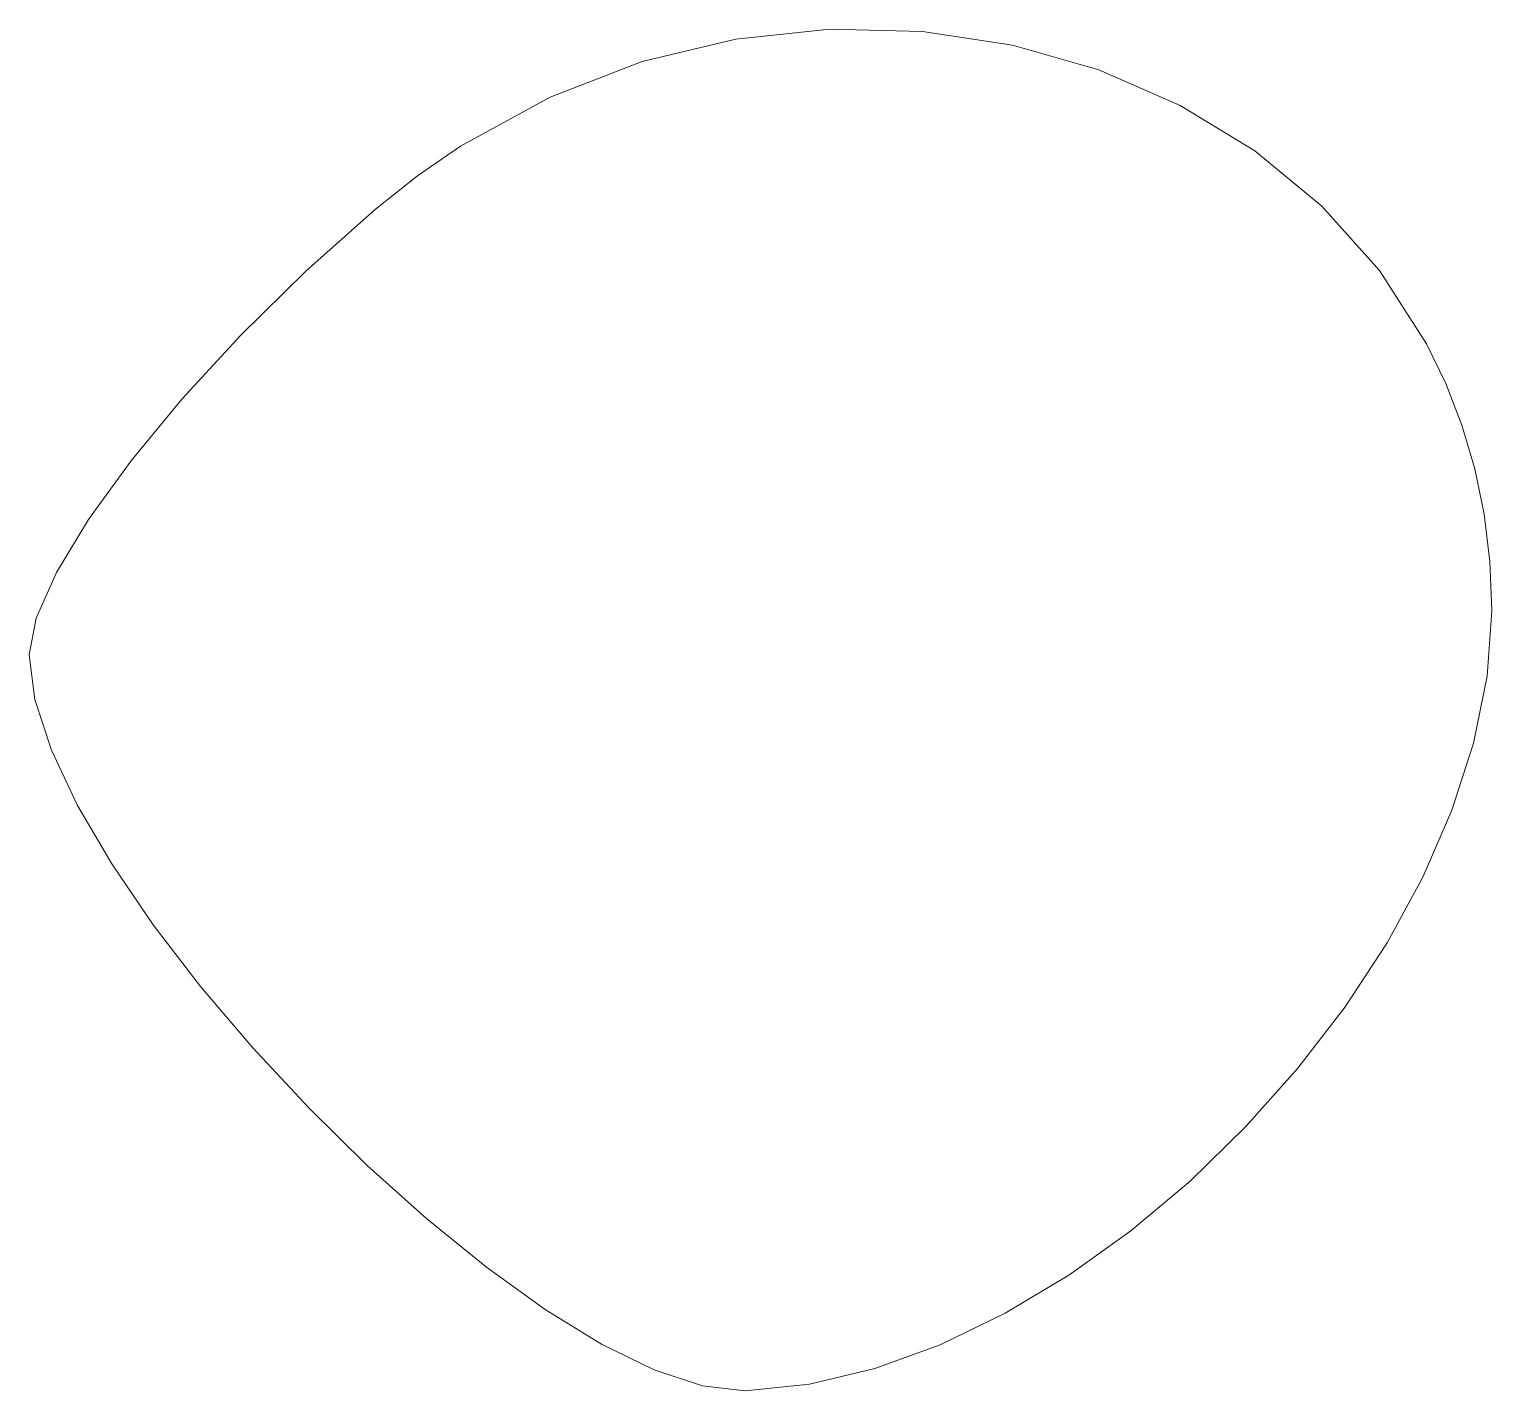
# Model space of a CAD drawing. Header units: millimetres. Extents: x -199 to 251, y -179 to 271.
# Drawn here: x 157.94 to 164.24, y -41.41 to -35.54 of the extents above; entities that cross this region are included whole.
import ezdxf

# ---------------------------------------------------------------- set-up
doc = ezdxf.new("R2010")
doc.units = ezdxf.units.MM
doc.header["$MEASUREMENT"] = 0
doc.layers.add('Camada 1', color=7, linetype='Continuous')

msp = doc.modelspace()

# ---------------------------------------------------------------- linework, layer by layer
at = {"layer": 'Camada 1', "color": 250, "lineweight": 18}
msp.add_open_spline([(158.0574, -37.883), (158.0574, -37.883), (157.9703, -38.0799), (157.9703, -38.0799), (157.9703, -38.0799), (157.9703, -38.0799), (157.9399, -38.2375), (157.9399, -38.2375), (157.9399, -38.2375), (157.9399, -38.2375), (157.9646, -38.4301), (157.9646, -38.4301), (157.9646, -38.4301), (157.9646, -38.4301), (158.0354, -38.6479), (158.0354, -38.6479), (158.0354, -38.6479), (158.0354, -38.6479), (158.1473, -38.8855), (158.1473, -38.8855), (158.1473, -38.8855), (158.1473, -38.8855), (158.2951, -39.1377), (158.2951, -39.1377), (158.2951, -39.1377), (158.2951, -39.1377), (158.4737, -39.3993), (158.4737, -39.3993), (158.4737, -39.3993), (158.4737, -39.3993), (158.6782, -39.6651), (158.6782, -39.6651), (158.6782, -39.6651), (158.6782, -39.6651), (158.9033, -39.9299), (158.9033, -39.9299), (158.9033, -39.9299), (158.9033, -39.9299), (159.1441, -40.1884), (159.1441, -40.1884), (159.1441, -40.1884), (159.1441, -40.1884), (159.3954, -40.4355), (159.3954, -40.4355), (159.3954, -40.4355), (159.3954, -40.4355), (159.6522, -40.6659), (159.6522, -40.6659), (159.6522, -40.6659), (159.6522, -40.6659), (159.9094, -40.8744), (159.9094, -40.8744), (159.9094, -40.8744), (159.9094, -40.8744), (160.1619, -41.0558), (160.1619, -41.0558), (160.1619, -41.0558), (160.1619, -41.0558), (160.4046, -41.2048), (160.4046, -41.2048), (160.4046, -41.2048), (160.4046, -41.2048), (160.6326, -41.3164), (160.6326, -41.3164), (160.6326, -41.3164), (160.6326, -41.3164), (160.8405, -41.3852), (160.8405, -41.3852), (160.8405, -41.3852), (160.8405, -41.3852), (161.0235, -41.406), (161.0235, -41.406), (161.0235, -41.406), (161.0235, -41.406), (161.3011, -41.3776), (161.3011, -41.3776), (161.3011, -41.3776), (161.3011, -41.3776), (161.5824, -41.3105), (161.5824, -41.3105), (161.5824, -41.3105), (161.5824, -41.3105), (161.8645, -41.2078), (161.8645, -41.2078), (161.8645, -41.2078), (161.8645, -41.2078), (162.1442, -41.0726), (162.1442, -41.0726), (162.1442, -41.0726), (162.1442, -41.0726), (162.4188, -40.9079), (162.4188, -40.9079), (162.4188, -40.9079), (162.4188, -40.9079), (162.6852, -40.717), (162.6852, -40.717), (162.6852, -40.717), (162.6852, -40.717), (162.9403, -40.5029), (162.9403, -40.5029), (162.9403, -40.5029), (162.9403, -40.5029), (163.1813, -40.2688), (163.1813, -40.2688), (163.1813, -40.2688), (163.1813, -40.2688), (163.4051, -40.0176), (163.4051, -40.0176), (163.4051, -40.0176), (163.4051, -40.0176), (163.6087, -39.7527), (163.6087, -39.7527), (163.6087, -39.7527), (163.6087, -39.7527), (163.7892, -39.477), (163.7892, -39.477), (163.7892, -39.477), (163.7892, -39.477), (163.9436, -39.1938), (163.9436, -39.1938), (163.9436, -39.1938), (163.9436, -39.1938), (164.0689, -38.9061), (164.0689, -38.9061), (164.0689, -38.9061), (164.0689, -38.9061), (164.1621, -38.6169), (164.1621, -38.6169), (164.1621, -38.6169), (164.1621, -38.6169), (164.2202, -38.3295), (164.2202, -38.3295), (164.2202, -38.3295), (164.2202, -38.3295), (164.2402, -38.047), (164.2402, -38.047), (164.2402, -38.047), (164.2402, -38.047), (164.2317, -37.8357), (164.2317, -37.8357), (164.2317, -37.8357), (164.2317, -37.8357), (164.207, -37.6319), (164.207, -37.6319), (164.207, -37.6319), (164.207, -37.6319), (164.1667, -37.4359), (164.1667, -37.4359), (164.1667, -37.4359), (164.1667, -37.4359), (164.1115, -37.2481), (164.1115, -37.2481), (164.1115, -37.2481), (164.1115, -37.2481), (164.0421, -37.0686), (164.0421, -37.0686), (164.0421, -37.0686), (164.0421, -37.0686), (163.9592, -36.8977), (163.9592, -36.8977), (163.9592, -36.8977), (163.9592, -36.8977), (163.756, -36.5827), (163.756, -36.5827), (163.756, -36.5827), (163.756, -36.5827), (163.5075, -36.3052), (163.5075, -36.3052), (163.5075, -36.3052), (163.5075, -36.3052), (163.2196, -36.0673), (163.2196, -36.0673), (163.2196, -36.0673), (163.2196, -36.0673), (162.8979, -35.871), (162.8979, -35.871), (162.8979, -35.871), (162.8979, -35.871), (162.5482, -35.7184), (162.5482, -35.7184), (162.5482, -35.7184), (162.5482, -35.7184), (162.1763, -35.6115), (162.1763, -35.6115), (162.1763, -35.6115), (162.1763, -35.6115), (161.7878, -35.5524), (161.7878, -35.5524), (161.7878, -35.5524), (161.7878, -35.5524), (161.3886, -35.5433), (161.3886, -35.5433), (161.3886, -35.5433), (161.3886, -35.5433), (160.9842, -35.586), (160.9842, -35.586), (160.9842, -35.586), (160.9842, -35.586), (160.5805, -35.6828), (160.5805, -35.6828), (160.5805, -35.6828), (160.5805, -35.6828), (160.1833, -35.8356), (160.1833, -35.8356), (160.1833, -35.8356), (160.1833, -35.8356), (159.7981, -36.0465), (159.7981, -36.0465), (159.7981, -36.0465), (159.7981, -36.0465), (159.612, -36.1745), (159.612, -36.1745), (159.612, -36.1745), (159.612, -36.1745), (159.4309, -36.3177), (159.4309, -36.3177), (159.4309, -36.3177), (159.4309, -36.3177), (159.1313, -36.5848), (159.1313, -36.5848), (159.1313, -36.5848), (159.1313, -36.5848), (158.8518, -36.86), (158.8518, -36.86), (158.8518, -36.86), (158.8518, -36.86), (158.5986, -37.1352), (158.5986, -37.1352), (158.5986, -37.1352), (158.5986, -37.1352), (158.3777, -37.4027), (158.3777, -37.4027), (158.3777, -37.4027), (158.3777, -37.4027), (158.1953, -37.6546), (158.1953, -37.6546), (158.1953, -37.6546), (158.1953, -37.6546), (158.0574, -37.883), (158.0574, -37.883)], degree=3, knots=[0, 0, 0, 0, 0.016393, 0.016393, 0.016393, 0.016393, 0.032787, 0.032787, 0.032787, 0.032787, 0.04918, 0.04918, 0.04918, 0.04918, 0.065574, 0.065574, 0.065574, 0.065574, 0.081967, 0.081967, 0.081967, 0.081967, 0.098361, 0.098361, 0.098361, 0.098361, 0.114754, 0.114754, 0.114754, 0.114754, 0.131148, 0.131148, 0.131148, 0.131148, 0.147541, 0.147541, 0.147541, 0.147541, 0.163934, 0.163934, 0.163934, 0.163934, 0.180328, 0.180328, 0.180328, 0.180328, 0.196721, 0.196721, 0.196721, 0.196721, 0.213115, 0.213115, 0.213115, 0.213115, 0.229508, 0.229508, 0.229508, 0.229508, 0.245902, 0.245902, 0.245902, 0.245902, 0.262295, 0.262295, 0.262295, 0.262295, 0.278689, 0.278689, 0.278689, 0.278689, 0.295082, 0.295082, 0.295082, 0.295082, 0.311475, 0.311475, 0.311475, 0.311475, 0.327869, 0.327869, 0.327869, 0.327869, 0.344262, 0.344262, 0.344262, 0.344262, 0.360656, 0.360656, 0.360656, 0.360656, 0.377049, 0.377049, 0.377049, 0.377049, 0.393443, 0.393443, 0.393443, 0.393443, 0.409836, 0.409836, 0.409836, 0.409836, 0.42623, 0.42623, 0.42623, 0.42623, 0.442623, 0.442623, 0.442623, 0.442623, 0.459016, 0.459016, 0.459016, 0.459016, 0.47541, 0.47541, 0.47541, 0.47541, 0.491803, 0.491803, 0.491803, 0.491803, 0.508197, 0.508197, 0.508197, 0.508197, 0.52459, 0.52459, 0.52459, 0.52459, 0.540984, 0.540984, 0.540984, 0.540984, 0.557377, 0.557377, 0.557377, 0.557377, 0.57377, 0.57377, 0.57377, 0.57377, 0.590164, 0.590164, 0.590164, 0.590164, 0.606557, 0.606557, 0.606557, 0.606557, 0.622951, 0.622951, 0.622951, 0.622951, 0.639344, 0.639344, 0.639344, 0.639344, 0.655738, 0.655738, 0.655738, 0.655738, 0.672131, 0.672131, 0.672131, 0.672131, 0.688525, 0.688525, 0.688525, 0.688525, 0.704918, 0.704918, 0.704918, 0.704918, 0.721311, 0.721311, 0.721311, 0.721311, 0.737705, 0.737705, 0.737705, 0.737705, 0.754098, 0.754098, 0.754098, 0.754098, 0.770492, 0.770492, 0.770492, 0.770492, 0.786885, 0.786885, 0.786885, 0.786885, 0.803279, 0.803279, 0.803279, 0.803279, 0.819672, 0.819672, 0.819672, 0.819672, 0.836066, 0.836066, 0.836066, 0.836066, 0.852459, 0.852459, 0.852459, 0.852459, 0.868852, 0.868852, 0.868852, 0.868852, 0.885246, 0.885246, 0.885246, 0.885246, 0.901639, 0.901639, 0.901639, 0.901639, 0.918033, 0.918033, 0.918033, 0.918033, 0.934426, 0.934426, 0.934426, 0.934426, 0.95082, 0.95082, 0.95082, 0.95082, 0.967213, 0.967213, 0.967213, 0.967213, 1, 1, 1, 1], dxfattribs=at)

doc.saveas('drawing.dxf')
